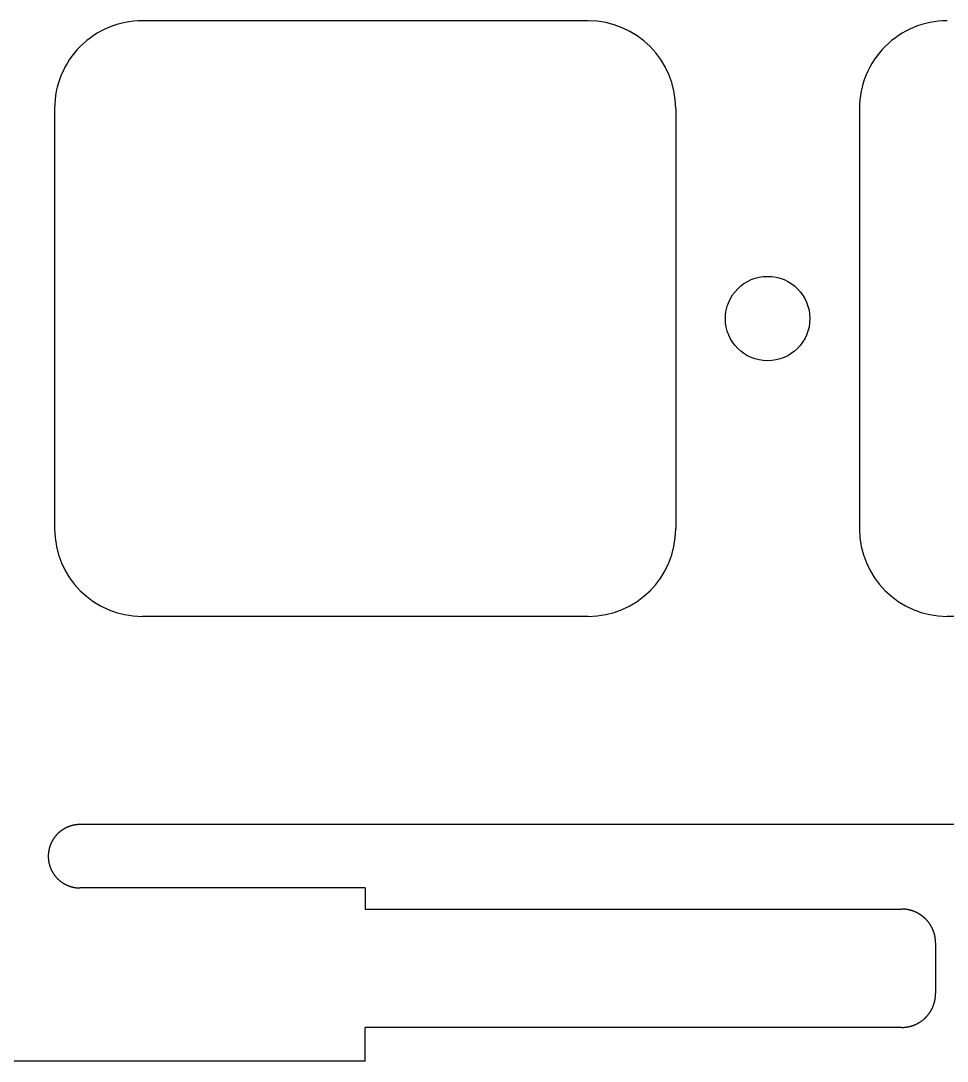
# Model space of a CAD drawing. Header units: millimetres. Extents: x -11 to 340, y -118 to 18.
# Drawn here: x 301.41 to 323.34, y -117.6 to -92.96 of the extents above; entities that cross this region are included whole.
import ezdxf

# ---------------------------------------------------------------- set-up
doc = ezdxf.new("R2010")
doc.units = ezdxf.units.MM
doc.header["$MEASUREMENT"] = 0
doc.layers.add('BLACK', color=7, linetype='CONTINUOUS')

msp = doc.modelspace()

# ---------------------------------------------------------------- linework, layer by layer
at = {"layer": 'BLACK', "linetype": 'Continuous'}
for p, q in [((304.287501, -92.962502), (304.287501, -92.9625)), ((314.8375, -92.9625), (304.287501, -92.9625)), ((302.212501, -95.0375), (302.212501, -104.9875)), ((316.912501, -95.0375), (316.912501, -104.9875)), ((321.262501, -95.0375), (321.262501, -104.9875)), ((314.837501, -107.0625), (304.2875, -107.0625)), ((314.837501, -107.062501), (314.837501, -107.0625)), ((333.887501, -107.0625), (323.3375, -107.0625)), ((302.469853, -112.07517), (302.462997, -112.078743)), ((302.476743, -112.07167), (302.469853, -112.07517)), ((302.483669, -112.068242), (302.476743, -112.07167)), ((302.490627, -112.064886), (302.483669, -112.068242)), ((302.497619, -112.061604), (302.490627, -112.064886)), ((302.504642, -112.058394), (302.497619, -112.061604)), ((302.511697, -112.055258), (302.504642, -112.058394)), ((302.518783, -112.052196), (302.511697, -112.055258)), ((302.525898, -112.049208), (302.518783, -112.052196)), ((302.533043, -112.046294), (302.525898, -112.049208)), ((302.540217, -112.043455), (302.533043, -112.046294)), ((302.547419, -112.040691), (302.540217, -112.043455)), ((302.554648, -112.038002), (302.547419, -112.040691)), ((302.561904, -112.035388), (302.554648, -112.038002)), ((302.569186, -112.032849), (302.561904, -112.035388)), ((302.576493, -112.030387), (302.569186, -112.032849)), ((302.583825, -112.028), (302.576493, -112.030387)), ((302.591181, -112.02569), (302.583825, -112.028)), ((302.598561, -112.023455), (302.591181, -112.02569)), ((302.605964, -112.021298), (302.598561, -112.023455)), ((302.613389, -112.019217), (302.605964, -112.021298)), ((302.620836, -112.017213), (302.613389, -112.019217)), ((302.628304, -112.015286), (302.620836, -112.017213)), ((302.635792, -112.013436), (302.628304, -112.015286)), ((302.643301, -112.011664), (302.635792, -112.013436)), ((302.650829, -112.009969), (302.643301, -112.011664)), ((302.658376, -112.008352), (302.650829, -112.009969)), ((302.665941, -112.006813), (302.658376, -112.008352)), ((302.673524, -112.005351), (302.665941, -112.006813)), ((302.681124, -112.003968), (302.673524, -112.005351)), ((302.688742, -112.002663), (302.681124, -112.003968)), ((302.696375, -112.001436), (302.688742, -112.002663)), ((302.704024, -112.000287), (302.696375, -112.001436)), ((302.711688, -111.999217), (302.704024, -112.000287)), ((302.719367, -111.998226), (302.711688, -111.999217)), ((302.727061, -111.997313), (302.719367, -111.998226)), ((302.734768, -111.996479), (302.727061, -111.997313)), ((302.742488, -111.995725), (302.734768, -111.996479)), ((302.750221, -111.995049), (302.742488, -111.995725)), ((302.757967, -111.994452), (302.750221, -111.995049)), ((302.765725, -111.993935), (302.757967, -111.994452)), ((302.773494, -111.993497), (302.765725, -111.993935)), ((302.781275, -111.993138), (302.773494, -111.993497)), ((302.789066, -111.992859), (302.781275, -111.993138)), ((302.796868, -111.99266), (302.789066, -111.992859)), ((302.804679, -111.99254), (302.796868, -111.99266)), ((302.8125, -111.9925), (302.804679, -111.99254)), ((326.76605, -111.9925), (302.8125, -111.9925)), ((302.191214, -112.322244), (302.189046, -112.32546)), ((302.193398, -112.31904), (302.191214, -112.322244)), ((302.195599, -112.315845), (302.193398, -112.31904)), ((302.197816, -112.312663), (302.195599, -112.315845)), ((302.20005, -112.309491), (302.197816, -112.312663)), ((302.202301, -112.306332), (302.20005, -112.309491)), ((302.204568, -112.303182), (302.202301, -112.306332)), ((302.206851, -112.300045), (302.204568, -112.303182)), ((302.209151, -112.296919), (302.206851, -112.300045)), ((302.211467, -112.293806), (302.209151, -112.296919)), ((302.2138, -112.290703), (302.211467, -112.293806)), ((302.216148, -112.287613), (302.2138, -112.290703)), ((302.218512, -112.284534), (302.216148, -112.287613)), ((302.220893, -112.281467), (302.218512, -112.284534)), ((302.223289, -112.278413), (302.220893, -112.281467)), ((302.225701, -112.275371), (302.223289, -112.278413)), ((302.22813, -112.27234), (302.225701, -112.275371)), ((302.230573, -112.269323), (302.22813, -112.27234)), ((302.233033, -112.266317), (302.230573, -112.269323)), ((302.235508, -112.263325), (302.233033, -112.266317)), ((302.237999, -112.260345), (302.235508, -112.263325)), ((302.240504, -112.257378), (302.237999, -112.260345)), ((302.243026, -112.254423), (302.240504, -112.257378)), ((302.245562, -112.251482), (302.243026, -112.254423)), ((302.248114, -112.248553), (302.245562, -112.251482)), ((302.250681, -112.245638), (302.248114, -112.248553)), ((302.253263, -112.242735), (302.250681, -112.245638)), ((302.25586, -112.239846), (302.253263, -112.242735)), ((302.258472, -112.23697), (302.25586, -112.239846)), ((302.261099, -112.234108), (302.258472, -112.23697)), ((302.263741, -112.231259), (302.261099, -112.234108)), ((302.266397, -112.228424), (302.263741, -112.231259)), ((302.269068, -112.225603), (302.266397, -112.228424)), ((302.271753, -112.222795), (302.269068, -112.225603)), ((302.274452, -112.220001), (302.271753, -112.222795)), ((302.277167, -112.217221), (302.274452, -112.220001)), ((302.279895, -112.214455), (302.277167, -112.217221)), ((302.282637, -112.211703), (302.279895, -112.214455)), ((302.288165, -112.206242), (302.282637, -112.211703)), ((302.293748, -112.200838), (302.288165, -112.206242)), ((302.299386, -112.195493), (302.293748, -112.200838)), ((302.305078, -112.190206), (302.299386, -112.195493)), ((302.310825, -112.184978), (302.305078, -112.190206)), ((302.316624, -112.17981), (302.310825, -112.184978)), ((302.322476, -112.174702), (302.316624, -112.17981)), ((302.328379, -112.169656), (302.322476, -112.174702)), ((302.334333, -112.164671), (302.328379, -112.169656)), ((302.340337, -112.159749), (302.334333, -112.164671)), ((302.346391, -112.154889), (302.340337, -112.159749)), ((302.352494, -112.150093), (302.346391, -112.154889)), ((302.358645, -112.145361), (302.352494, -112.150093)), ((302.364843, -112.140693), (302.358645, -112.145361)), ((302.371088, -112.13609), (302.364843, -112.140693)), ((302.377378, -112.131553), (302.371088, -112.13609)), ((302.383714, -112.127081), (302.377378, -112.131553)), ((302.390094, -112.122676), (302.383714, -112.127081)), ((302.396518, -112.118338), (302.390094, -112.122676)), ((302.402984, -112.114068), (302.396518, -112.118338)), ((302.409493, -112.109866), (302.402984, -112.114068)), ((302.416044, -112.105732), (302.409493, -112.109866)), ((302.422635, -112.101666), (302.416044, -112.105732)), ((302.429266, -112.09767), (302.422635, -112.101666)), ((302.435937, -112.093744), (302.429266, -112.09767)), ((302.442646, -112.089887), (302.435937, -112.093744)), ((302.449392, -112.086102), (302.442646, -112.089887)), ((302.456176, -112.082386), (302.449392, -112.086102)), ((302.462997, -112.078743), (302.456176, -112.082386)), ((302.082772, -112.568566), (302.081889, -112.572327)), ((302.083674, -112.564812), (302.082772, -112.568566)), ((302.084596, -112.561061), (302.083674, -112.564812)), ((302.085536, -112.557317), (302.084596, -112.561061)), ((302.086496, -112.553576), (302.085536, -112.557317)), ((302.087476, -112.549843), (302.086496, -112.553576)), ((302.088475, -112.546112), (302.087476, -112.549843)), ((302.089492, -112.54239), (302.088475, -112.546112)), ((302.09053, -112.53867), (302.089492, -112.54239)), ((302.091586, -112.534958), (302.09053, -112.53867)), ((302.092662, -112.53125), (302.091586, -112.534958)), ((302.093757, -112.52755), (302.092662, -112.53125)), ((302.094871, -112.523853), (302.093757, -112.52755)), ((302.096004, -112.520165), (302.094871, -112.523853)), ((302.097157, -112.51648), (302.096004, -112.520165)), ((302.098328, -112.512803), (302.097157, -112.51648)), ((302.099519, -112.50913), (302.098328, -112.512803)), ((302.100728, -112.505466), (302.099519, -112.50913)), ((302.101957, -112.501805), (302.100728, -112.505466)), ((302.103204, -112.498154), (302.101957, -112.501805)), ((302.104471, -112.494506), (302.103204, -112.498154)), ((302.105756, -112.490867), (302.104471, -112.494506)), ((302.107061, -112.487233), (302.105756, -112.490867)), ((302.108384, -112.483607), (302.107061, -112.487233)), ((302.109726, -112.479986), (302.108384, -112.483607)), ((302.111087, -112.476374), (302.109726, -112.479986)), ((302.112467, -112.472766), (302.111087, -112.476374)), ((302.113865, -112.469168), (302.112467, -112.472766)), ((302.115282, -112.465575), (302.113865, -112.469168)), ((302.116718, -112.461991), (302.115282, -112.465575)), ((302.118173, -112.458412), (302.116718, -112.461991)), ((302.119646, -112.454842), (302.118173, -112.458412)), ((302.121138, -112.451278), (302.119646, -112.454842)), ((302.122648, -112.447724), (302.121138, -112.451278)), ((302.124177, -112.444175), (302.122648, -112.447724)), ((302.125724, -112.440635), (302.124177, -112.444175)), ((302.127291, -112.437102), (302.125724, -112.440635)), ((302.128875, -112.433578), (302.127291, -112.437102)), ((302.130478, -112.43006), (302.128875, -112.433578)), ((302.132098, -112.426552), (302.130478, -112.43006)), ((302.133738, -112.423051), (302.132098, -112.426552)), ((302.135395, -112.419559), (302.133738, -112.423051)), ((302.137072, -112.416074), (302.135395, -112.419559)), ((302.138765, -112.412599), (302.137072, -112.416074)), ((302.140478, -112.409131), (302.138765, -112.412599)), ((302.142208, -112.405673), (302.140478, -112.409131)), ((302.143957, -112.402222), (302.142208, -112.405673)), ((302.145723, -112.398781), (302.143957, -112.402222)), ((302.147507, -112.395348), (302.145723, -112.398781)), ((302.149309, -112.391925), (302.147507, -112.395348)), ((302.15113, -112.388509), (302.149309, -112.391925)), ((302.152967, -112.385104), (302.15113, -112.388509)), ((302.154824, -112.381707), (302.152967, -112.385104)), ((302.156697, -112.378321), (302.154824, -112.381707)), ((302.158589, -112.374942), (302.156697, -112.378321)), ((302.160497, -112.371574), (302.158589, -112.374942)), ((302.162424, -112.368215), (302.160497, -112.371574)), ((302.164368, -112.364866), (302.162424, -112.368215)), ((302.16633, -112.361526), (302.164368, -112.364866)), ((302.168308, -112.358197), (302.16633, -112.361526)), ((302.170305, -112.354877), (302.168308, -112.358197)), ((302.172318, -112.351567), (302.170305, -112.354877)), ((302.17435, -112.348267), (302.172318, -112.351567)), ((302.176398, -112.344978), (302.17435, -112.348267)), ((302.178463, -112.341698), (302.176398, -112.344978)), ((302.180546, -112.33843), (302.178463, -112.341698)), ((302.182646, -112.335171), (302.180546, -112.33843)), ((302.184762, -112.331924), (302.182646, -112.335171)), ((302.186896, -112.328686), (302.184762, -112.331924)), ((302.189046, -112.32546), (302.186896, -112.328686)), ((302.062515, -112.737786), (302.0625, -112.741703)), ((302.0625, -112.741703), (302.0625, -112.7425)), ((302.0625, -112.7425), (302.06254, -112.750321)), ((302.062549, -112.733874), (302.062515, -112.737786)), ((302.06254, -112.750321), (302.06266, -112.758132)), ((302.062603, -112.729961), (302.062549, -112.733874)), ((302.062677, -112.726054), (302.062603, -112.729961)), ((302.06266, -112.758132), (302.062859, -112.765934)), ((302.062771, -112.722146), (302.062677, -112.726054)), ((302.062885, -112.718243), (302.062771, -112.722146)), ((302.062859, -112.765934), (302.063138, -112.773725)), ((302.063019, -112.714341), (302.062885, -112.718243)), ((302.063173, -112.710444), (302.063019, -112.714341)), ((302.063138, -112.773725), (302.063497, -112.781506)), ((302.063347, -112.706547), (302.063173, -112.710444)), ((302.06354, -112.702655), (302.063347, -112.706547)), ((302.063497, -112.781506), (302.063935, -112.789275)), ((302.063754, -112.698763), (302.06354, -112.702655)), ((302.063988, -112.694877), (302.063754, -112.698763)), ((302.063935, -112.789275), (302.064452, -112.797033)), ((302.064241, -112.690991), (302.063988, -112.694877)), ((302.064514, -112.687111), (302.064241, -112.690991)), ((302.064452, -112.797033), (302.065049, -112.804779)), ((302.064808, -112.683231), (302.064514, -112.687111)), ((302.065121, -112.679356), (302.064808, -112.683231)), ((302.065049, -112.804779), (302.065725, -112.812512)), ((302.065453, -112.675483), (302.065121, -112.679356)), ((302.065806, -112.671615), (302.065453, -112.675483)), ((302.065725, -112.812512), (302.066479, -112.820232)), ((302.066179, -112.667747), (302.065806, -112.671615)), ((302.066571, -112.663886), (302.066179, -112.667747)), ((302.066983, -112.660025), (302.066571, -112.663886)), ((302.067415, -112.656171), (302.066983, -112.660025)), ((302.067866, -112.652317), (302.067415, -112.656171)), ((302.068338, -112.648469), (302.067866, -112.652317)), ((302.068829, -112.644622), (302.068338, -112.648469)), ((302.06934, -112.640782), (302.068829, -112.644622)), ((302.06987, -112.636943), (302.06934, -112.640782)), ((302.07042, -112.63311), (302.06987, -112.636943)), ((302.07099, -112.629278), (302.07042, -112.63311)), ((302.07158, -112.625453), (302.07099, -112.629278)), ((302.072189, -112.621629), (302.07158, -112.625453)), ((302.072818, -112.617812), (302.072189, -112.621629)), ((302.073466, -112.613996), (302.072818, -112.617812)), ((302.074134, -112.610187), (302.073466, -112.613996)), ((302.074822, -112.60638), (302.074134, -112.610187)), ((302.075529, -112.602579), (302.074822, -112.60638)), ((302.076256, -112.598781), (302.075529, -112.602579)), ((302.077002, -112.594989), (302.076256, -112.598781)), ((302.077768, -112.591199), (302.077002, -112.594989)), ((302.078553, -112.587416), (302.077768, -112.591199)), ((302.079358, -112.583636), (302.078553, -112.587416)), ((302.080182, -112.579862), (302.079358, -112.583636)), ((302.081026, -112.576091), (302.080182, -112.579862)), ((302.081889, -112.572327), (302.081026, -112.576091)), ((302.066479, -112.820232), (302.067313, -112.82794)), ((302.067313, -112.82794), (302.068226, -112.835633)), ((302.068226, -112.835633), (302.069217, -112.843312)), ((302.069217, -112.843312), (302.070287, -112.850976)), ((302.070287, -112.850976), (302.071436, -112.858625)), ((302.071436, -112.858625), (302.072663, -112.866259)), ((302.072663, -112.866259), (302.073968, -112.873876)), ((302.073968, -112.873876), (302.075351, -112.881476)), ((302.075351, -112.881476), (302.076813, -112.889059)), ((302.076813, -112.889059), (302.078352, -112.896624)), ((302.078352, -112.896624), (302.079969, -112.904171)), ((302.079969, -112.904171), (302.081664, -112.911699)), ((302.081664, -112.911699), (302.083436, -112.919208)), ((302.083436, -112.919208), (302.085286, -112.926696)), ((302.085286, -112.926696), (302.087213, -112.934164)), ((302.087213, -112.934164), (302.089217, -112.941611)), ((302.089217, -112.941611), (302.091298, -112.949036)), ((302.091298, -112.949036), (302.093455, -112.956439)), ((302.093455, -112.956439), (302.09569, -112.963819)), ((302.09569, -112.963819), (302.098, -112.971175)), ((302.098, -112.971175), (302.100387, -112.978507)), ((302.100387, -112.978507), (302.102849, -112.985815)), ((302.102849, -112.985815), (302.105388, -112.993097)), ((302.105388, -112.993097), (302.108001, -113.000352)), ((302.108001, -113.000352), (302.110691, -113.007582)), ((302.110691, -113.007582), (302.113455, -113.014783)), ((302.113455, -113.014783), (302.116294, -113.021957)), ((302.116294, -113.021957), (302.119208, -113.029102)), ((302.119208, -113.029102), (302.122196, -113.036218)), ((302.122196, -113.036218), (302.125258, -113.043303)), ((302.125258, -113.043303), (302.128394, -113.050358)), ((302.128394, -113.050358), (302.131604, -113.057382)), ((302.131604, -113.057382), (302.134886, -113.064373)), ((302.134886, -113.064373), (302.138242, -113.071332)), ((302.138242, -113.071332), (302.14167, -113.078257)), ((302.14167, -113.078257), (302.14517, -113.085148)), ((302.14517, -113.085148), (302.148743, -113.092004)), ((302.148743, -113.092004), (302.152386, -113.098824)), ((302.152386, -113.098824), (302.156101, -113.105608)), ((302.156101, -113.105608), (302.159887, -113.112355)), ((302.159887, -113.112355), (302.163744, -113.119064)), ((302.163744, -113.119064), (302.16767, -113.125734)), ((302.16767, -113.125734), (302.171666, -113.132365)), ((302.171666, -113.132365), (302.175731, -113.138956)), ((302.175731, -113.138956), (302.179866, -113.145507)), ((302.179866, -113.145507), (302.184068, -113.152016)), ((302.184068, -113.152016), (302.188338, -113.158483)), ((302.188338, -113.158483), (302.192676, -113.164906)), ((302.192676, -113.164906), (302.197081, -113.171286)), ((302.197081, -113.171286), (302.201552, -113.177622)), ((302.201552, -113.177622), (302.20609, -113.183913)), ((302.20609, -113.183913), (302.210693, -113.190157)), ((302.210693, -113.190157), (302.21536, -113.196355)), ((302.21536, -113.196355), (302.220093, -113.202506)), ((302.220093, -113.202506), (302.224889, -113.208609)), ((302.224889, -113.208609), (302.229749, -113.214663)), ((302.229749, -113.214663), (302.234671, -113.220667)), ((302.234671, -113.220667), (302.239656, -113.226621)), ((302.239656, -113.226621), (302.244702, -113.232525)), ((302.244702, -113.232525), (302.24981, -113.238376)), ((302.24981, -113.238376), (302.254978, -113.244175)), ((302.254978, -113.244175), (302.260205, -113.249922)), ((302.260205, -113.249922), (302.265492, -113.255614)), ((302.265492, -113.255614), (302.270838, -113.261252)), ((302.270838, -113.261252), (302.276242, -113.266835)), ((302.276242, -113.266835), (302.281703, -113.272363)), ((302.281703, -113.272363), (302.284455, -113.275105)), ((302.284455, -113.275105), (302.287221, -113.277834)), ((302.287221, -113.277834), (302.290001, -113.280548)), ((302.290001, -113.280548), (302.292795, -113.283247)), ((302.292795, -113.283247), (302.295602, -113.285933)), ((302.295602, -113.285933), (302.298424, -113.288603)), ((302.298424, -113.288603), (302.301259, -113.29126)), ((302.301259, -113.29126), (302.304108, -113.293901)), ((302.304108, -113.293901), (302.30697, -113.296528)), ((302.30697, -113.296528), (302.309846, -113.29914)), ((302.309846, -113.29914), (302.312735, -113.301737)), ((302.312735, -113.301737), (302.315637, -113.304319)), ((302.315637, -113.304319), (302.318553, -113.306886)), ((302.318553, -113.306886), (302.321481, -113.309438)), ((302.321481, -113.309438), (302.324423, -113.311974)), ((302.324423, -113.311974), (302.327377, -113.314496)), ((302.327377, -113.314496), (302.330344, -113.317002)), ((302.330344, -113.317002), (302.333325, -113.319492)), ((302.333325, -113.319492), (302.336317, -113.321967)), ((302.336317, -113.321967), (302.339323, -113.324427)), ((302.339323, -113.324427), (302.34234, -113.32687)), ((302.34234, -113.32687), (302.34537, -113.329299)), ((302.34537, -113.329299), (302.348412, -113.331711)), ((302.348412, -113.331711), (302.351467, -113.334107)), ((302.351467, -113.334107), (302.354533, -113.336488)), ((302.354533, -113.336488), (302.357612, -113.338852)), ((302.357612, -113.338852), (302.360702, -113.3412)), ((302.360702, -113.3412), (302.363805, -113.343533)), ((302.363805, -113.343533), (302.366919, -113.345849)), ((302.366919, -113.345849), (302.370045, -113.348149)), ((302.370045, -113.348149), (302.373182, -113.350432)), ((302.373182, -113.350432), (302.376331, -113.352699)), ((302.376331, -113.352699), (302.379491, -113.35495)), ((302.379491, -113.35495), (302.382663, -113.357184)), ((302.382663, -113.357184), (302.385845, -113.359401)), ((302.385845, -113.359401), (302.389039, -113.361602)), ((302.389039, -113.361602), (302.392244, -113.363786)), ((302.392244, -113.363786), (302.39546, -113.365954)), ((302.39546, -113.365954), (302.398686, -113.368104)), ((302.398686, -113.368104), (302.401923, -113.370238)), ((302.401923, -113.370238), (302.405171, -113.372354)), ((302.405171, -113.372354), (302.40843, -113.374454)), ((302.40843, -113.374454), (302.411698, -113.376537)), ((302.411698, -113.376537), (302.414978, -113.378602)), ((302.414978, -113.378602), (302.418267, -113.38065)), ((302.418267, -113.38065), (302.421567, -113.382682)), ((302.421567, -113.382682), (302.424876, -113.384695)), ((302.424876, -113.384695), (302.428197, -113.386692)), ((302.428197, -113.386692), (302.431526, -113.38867)), ((302.431526, -113.38867), (302.434866, -113.390632)), ((302.434866, -113.390632), (302.438214, -113.392576)), ((302.438214, -113.392576), (302.441574, -113.394503)), ((302.441574, -113.394503), (302.444942, -113.396412)), ((302.444942, -113.396412), (302.44832, -113.398303)), ((302.44832, -113.398303), (302.451707, -113.400176)), ((302.451707, -113.400176), (302.455104, -113.402033)), ((302.455104, -113.402033), (302.458509, -113.40387)), ((302.458509, -113.40387), (302.461924, -113.405691)), ((302.461924, -113.405691), (302.465347, -113.407493)), ((302.465347, -113.407493), (302.468781, -113.409277)), ((302.468781, -113.409277), (302.472222, -113.411043)), ((302.472222, -113.411043), (302.475673, -113.412792)), ((302.475673, -113.412792), (302.479131, -113.414522)), ((302.479131, -113.414522), (302.482599, -113.416235)), ((302.482599, -113.416235), (302.486074, -113.417928)), ((302.486074, -113.417928), (302.489559, -113.419605)), ((302.489559, -113.419605), (302.49305, -113.421262)), ((302.49305, -113.421262), (302.496552, -113.422902)), ((302.496552, -113.422902), (302.50006, -113.424522)), ((302.50006, -113.424522), (302.503578, -113.426125)), ((302.503578, -113.426125), (302.507101, -113.427709)), ((302.507101, -113.427709), (302.510635, -113.429275)), ((302.510635, -113.429275), (302.514174, -113.430823)), ((302.514174, -113.430823), (302.517723, -113.432352)), ((302.517723, -113.432352), (302.521278, -113.433862)), ((302.521278, -113.433862), (302.524842, -113.435354)), ((302.524842, -113.435354), (302.528412, -113.436827)), ((302.528412, -113.436827), (302.53199, -113.438282)), ((302.53199, -113.438282), (302.535574, -113.439718)), ((302.535574, -113.439718), (302.539168, -113.441135)), ((302.539168, -113.441135), (302.542766, -113.442533)), ((302.542766, -113.442533), (302.546373, -113.443913)), ((302.546373, -113.443913), (302.549985, -113.445274)), ((302.549985, -113.445274), (302.553606, -113.446616)), ((302.553606, -113.446616), (302.557232, -113.447939)), ((302.557232, -113.447939), (302.560867, -113.449244)), ((302.560867, -113.449244), (302.564506, -113.450529)), ((302.564506, -113.450529), (302.568153, -113.451796)), ((302.568153, -113.451796), (302.571805, -113.453043)), ((302.571805, -113.453043), (302.575465, -113.454272)), ((302.575465, -113.454272), (302.57913, -113.455481)), ((302.57913, -113.455481), (302.582803, -113.456672)), ((302.582803, -113.456672), (302.586479, -113.457843)), ((302.586479, -113.457843), (302.590164, -113.458996)), ((302.590164, -113.458996), (302.593853, -113.460129)), ((302.593853, -113.460129), (302.59755, -113.461243)), ((302.59755, -113.461243), (302.60125, -113.462338)), ((302.60125, -113.462338), (302.604958, -113.463414)), ((302.604958, -113.463414), (302.60867, -113.46447)), ((302.60867, -113.46447), (302.612389, -113.465508)), ((302.612389, -113.465508), (302.616112, -113.466525)), ((302.616112, -113.466525), (302.619842, -113.467524)), ((302.619842, -113.467524), (302.623576, -113.468504)), ((302.623576, -113.468504), (302.627317, -113.469464)), ((302.627317, -113.469464), (302.63106, -113.470404)), ((302.63106, -113.470404), (302.634812, -113.471326)), ((302.634812, -113.471326), (302.638566, -113.472228)), ((302.638566, -113.472228), (302.642327, -113.473111)), ((302.642327, -113.473111), (302.646091, -113.473974)), ((302.646091, -113.473974), (302.649862, -113.474818)), ((302.649862, -113.474818), (302.653635, -113.475642)), ((302.653635, -113.475642), (302.657416, -113.476447)), ((302.657416, -113.476447), (302.661199, -113.477232)), ((302.661199, -113.477232), (302.664988, -113.477998)), ((302.664988, -113.477998), (302.66878, -113.478744)), ((302.66878, -113.478744), (302.672579, -113.479471)), ((302.672579, -113.479471), (302.676379, -113.480178)), ((302.676379, -113.480178), (302.680187, -113.480866)), ((302.680187, -113.480866), (302.683996, -113.481534)), ((302.683996, -113.481534), (302.687811, -113.482182)), ((302.687811, -113.482182), (302.691629, -113.482811)), ((302.691629, -113.482811), (302.695452, -113.48342)), ((302.695452, -113.48342), (302.699278, -113.48401)), ((302.699278, -113.48401), (302.703109, -113.48458)), ((302.703109, -113.48458), (302.706942, -113.48513)), ((302.706942, -113.48513), (302.710782, -113.48566)), ((302.710782, -113.48566), (302.714622, -113.486171)), ((302.714622, -113.486171), (302.718469, -113.486662)), ((302.718469, -113.486662), (302.722317, -113.487134)), ((302.722317, -113.487134), (302.72617, -113.487585)), ((302.72617, -113.487585), (302.730025, -113.488017)), ((302.730025, -113.488017), (302.733886, -113.488429)), ((302.733886, -113.488429), (302.737747, -113.488821)), ((302.737747, -113.488821), (302.741614, -113.489194)), ((302.741614, -113.489194), (302.745482, -113.489547)), ((302.745482, -113.489547), (302.749356, -113.489879)), ((302.749356, -113.489879), (302.75323, -113.490192)), ((302.75323, -113.490192), (302.75711, -113.490486)), ((302.75711, -113.490486), (302.760991, -113.490759)), ((302.760991, -113.490759), (302.764877, -113.491012)), ((302.764877, -113.491012), (302.768763, -113.491246)), ((302.768763, -113.491246), (302.772654, -113.49146)), ((302.772654, -113.49146), (302.776546, -113.491653)), ((302.776546, -113.491653), (302.780444, -113.491827)), ((302.780444, -113.491827), (302.784341, -113.491981)), ((302.784341, -113.491981), (302.788243, -113.492115)), ((302.788243, -113.492115), (302.792146, -113.492229)), ((302.792146, -113.492229), (302.796054, -113.492323)), ((302.796054, -113.492323), (302.799961, -113.492397)), ((302.799961, -113.492397), (302.803874, -113.492451)), ((302.803874, -113.492451), (302.807786, -113.492485)), ((302.807786, -113.492485), (302.811704, -113.4925)), ((302.811704, -113.4925), (302.8125, -113.4925)), ((309.5625, -113.4925), (302.8125, -113.4925)), ((309.5625, -113.4925), (309.5625, -113.995029)), ((309.5625, -113.995029), (322.2625, -113.995029)), ((322.263227, -113.995029), (322.2625, -113.995029)), ((322.267273, -113.995043), (322.263227, -113.995029)), ((322.271314, -113.995077), (322.267273, -113.995043)), ((322.275355, -113.99513), (322.271314, -113.995077)), ((322.279391, -113.995204), (322.275355, -113.99513)), ((322.283427, -113.995297), (322.279391, -113.995204)), ((322.287458, -113.995411), (322.283427, -113.995297)), ((322.291489, -113.995544), (322.287458, -113.995411)), ((322.295515, -113.995698), (322.291489, -113.995544)), ((322.299541, -113.995871), (322.295515, -113.995698)), ((322.303561, -113.996065), (322.299541, -113.995871)), ((322.307582, -113.996278), (322.303561, -113.996065)), ((322.311596, -113.996511), (322.307582, -113.996278)), ((322.315611, -113.996764), (322.311596, -113.996511)), ((322.31962, -113.997037), (322.315611, -113.996764)), ((322.323628, -113.99733), (322.31962, -113.997037)), ((322.327631, -113.997642), (322.323628, -113.99733)), ((322.331634, -113.997975), (322.327631, -113.997642)), ((322.335631, -113.998327), (322.331634, -113.997975)), ((322.339627, -113.998699), (322.335631, -113.998327)), ((322.343617, -113.999091), (322.339627, -113.998699)), ((322.347606, -113.999503), (322.343617, -113.999091)), ((322.35159, -113.999934), (322.347606, -113.999503)), ((322.355573, -114.000385), (322.35159, -113.999934)), ((322.359549, -114.000856), (322.355573, -114.000385)), ((322.363525, -114.001347), (322.359549, -114.000856)), ((322.367495, -114.001857), (322.363525, -114.001347)), ((322.371463, -114.002387), (322.367495, -114.001857)), ((322.375425, -114.002937), (322.371463, -114.002387)), ((322.379386, -114.003507), (322.375425, -114.002937)), ((322.383341, -114.004096), (322.379386, -114.003507)), ((322.387294, -114.004705), (322.383341, -114.004096)), ((322.391241, -114.005333), (322.387294, -114.004705)), ((322.395186, -114.005982), (322.391241, -114.005333)), ((322.399124, -114.006649), (322.395186, -114.005982)), ((322.403061, -114.007337), (322.399124, -114.006649)), ((322.406992, -114.008044), (322.403061, -114.007337)), ((322.41092, -114.008771), (322.406992, -114.008044)), ((322.414842, -114.009516), (322.41092, -114.008771)), ((322.418761, -114.010282), (322.414842, -114.009516)), ((322.422674, -114.011067), (322.418761, -114.010282)), ((322.426585, -114.011872), (322.422674, -114.011067)), ((322.430489, -114.012696), (322.426585, -114.011872)), ((322.43439, -114.01354), (322.430489, -114.012696)), ((322.438284, -114.014403), (322.43439, -114.01354)), ((322.442176, -114.015286), (322.438284, -114.014403)), ((322.446061, -114.016188), (322.442176, -114.015286)), ((322.449943, -114.017109), (322.446061, -114.016188)), ((322.453817, -114.01805), (322.449943, -114.017109)), ((322.457689, -114.01901), (322.453817, -114.01805)), ((322.461554, -114.01999), (322.457689, -114.01901)), ((322.465415, -114.020989), (322.461554, -114.01999)), ((322.469269, -114.022007), (322.465415, -114.020989)), ((322.47312, -114.023044), (322.469269, -114.022007)), ((322.476963, -114.024101), (322.47312, -114.023044)), ((322.480803, -114.025177), (322.476963, -114.024101)), ((322.484635, -114.026272), (322.480803, -114.025177)), ((322.488464, -114.027387), (322.484635, -114.026272)), ((322.492285, -114.02852), (322.488464, -114.027387)), ((322.496102, -114.029673), (322.492285, -114.02852)), ((322.499911, -114.030845), (322.496102, -114.029673)), ((322.503717, -114.032036), (322.499911, -114.030845)), ((322.507514, -114.033246), (322.503717, -114.032036)), ((322.511307, -114.034476), (322.507514, -114.033246)), ((322.515092, -114.035724), (322.511307, -114.034476)), ((322.518873, -114.036991), (322.515092, -114.035724)), ((322.522645, -114.038277), (322.518873, -114.036991)), ((322.526413, -114.039583), (322.522645, -114.038277)), ((322.530172, -114.040907), (322.526413, -114.039583)), ((322.533927, -114.04225), (322.530172, -114.040907)), ((322.537674, -114.043612), (322.533927, -114.04225)), ((322.541415, -114.044993), (322.537674, -114.043612)), ((322.545148, -114.046393), (322.541415, -114.044993)), ((322.548876, -114.047811), (322.545148, -114.046393)), ((322.552595, -114.049248), (322.548876, -114.047811)), ((322.556309, -114.050705), (322.552595, -114.049248)), ((322.560013, -114.052179), (322.556309, -114.050705)), ((322.563713, -114.053673), (322.560013, -114.052179)), ((322.567403, -114.055185), (322.563713, -114.053673)), ((322.571088, -114.056716), (322.567403, -114.055185)), ((322.574764, -114.058265), (322.571088, -114.056716)), ((322.578433, -114.059833), (322.574764, -114.058265)), ((322.582094, -114.061419), (322.578433, -114.059833)), ((322.585748, -114.063024), (322.582094, -114.061419)), ((322.589393, -114.064647), (322.585748, -114.063024)), ((322.593032, -114.066289), (322.589393, -114.064647)), ((322.596661, -114.067949), (322.593032, -114.066289)), ((322.600284, -114.069627), (322.596661, -114.067949)), ((322.603897, -114.071324), (322.600284, -114.069627)), ((322.607503, -114.073039), (322.603897, -114.071324)), ((322.6111, -114.074772), (322.607503, -114.073039)), ((322.61469, -114.076524), (322.6111, -114.074772)), ((322.618269, -114.078293), (322.61469, -114.076524)), ((322.621842, -114.080081), (322.618269, -114.078293)), ((322.625405, -114.081886), (322.621842, -114.080081)), ((322.62896, -114.08371), (322.625405, -114.081886)), ((322.632505, -114.085551), (322.62896, -114.08371)), ((322.636042, -114.087411), (322.632505, -114.085551)), ((322.63957, -114.089288), (322.636042, -114.087411)), ((322.643089, -114.091184), (322.63957, -114.089288)), ((322.646598, -114.093097), (322.643089, -114.091184)), ((322.650099, -114.095028), (322.646598, -114.093097)), ((322.65359, -114.096977), (322.650099, -114.095028)), ((322.657072, -114.098943), (322.65359, -114.096977)), ((322.660543, -114.100927), (322.657072, -114.098943)), ((322.664007, -114.102929), (322.660543, -114.100927)), ((322.667459, -114.104947), (322.664007, -114.102929)), ((322.670902, -114.106984), (322.667459, -114.104947)), ((322.674335, -114.109037), (322.670902, -114.106984)), ((322.677759, -114.111109), (322.674335, -114.109037)), ((322.681171, -114.113197), (322.677759, -114.111109)), ((322.684575, -114.115303), (322.681171, -114.113197)), ((322.687967, -114.117426), (322.684575, -114.115303)), ((322.69135, -114.119567), (322.687967, -114.117426)), ((322.694722, -114.121724), (322.69135, -114.119567)), ((322.698084, -114.123898), (322.694722, -114.121724)), ((322.701435, -114.126089), (322.698084, -114.123898)), ((322.704776, -114.128298), (322.701435, -114.126089)), ((322.708105, -114.130523), (322.704776, -114.128298)), ((322.711424, -114.132765), (322.708105, -114.130523)), ((322.714731, -114.135023), (322.711424, -114.132765)), ((322.718029, -114.137299), (322.714731, -114.135023)), ((322.721314, -114.139591), (322.718029, -114.137299)), ((322.724589, -114.1419), (322.721314, -114.139591)), ((322.727852, -114.144225), (322.724589, -114.1419)), ((322.731104, -114.146567), (322.727852, -114.144225)), ((322.734344, -114.148925), (322.731104, -114.146567)), ((322.737573, -114.151299), (322.734344, -114.148925)), ((322.74079, -114.15369), (322.737573, -114.151299)), ((322.743996, -114.156097), (322.74079, -114.15369)), ((322.747189, -114.15852), (322.743996, -114.156097)), ((322.750371, -114.160959), (322.747189, -114.15852)), ((322.75354, -114.163414), (322.750371, -114.160959)), ((322.756698, -114.165885), (322.75354, -114.163414)), ((322.759844, -114.168372), (322.756698, -114.165885)), ((322.762977, -114.170875), (322.759844, -114.168372)), ((322.766098, -114.173393), (322.762977, -114.170875)), ((322.769206, -114.175928), (322.766098, -114.173393)), ((322.772302, -114.178477), (322.769206, -114.175928)), ((322.775386, -114.181043), (322.772302, -114.178477)), ((322.778456, -114.183623), (322.775386, -114.181043)), ((322.781514, -114.18622), (322.778456, -114.183623)), ((322.784559, -114.188831), (322.781514, -114.18622)), ((322.787591, -114.191458), (322.784559, -114.188831)), ((322.79061, -114.1941), (322.787591, -114.191458)), ((322.793616, -114.196757), (322.79061, -114.1941)), ((322.796609, -114.199429), (322.793616, -114.196757)), ((322.799588, -114.202116), (322.796609, -114.199429)), ((322.802554, -114.204818), (322.799588, -114.202116)), ((322.805507, -114.207535), (322.802554, -114.204818)), ((322.808446, -114.210266), (322.805507, -114.207535)), ((322.811372, -114.213013), (322.808446, -114.210266)), ((322.814283, -114.215773), (322.811372, -114.213013)), ((322.817181, -114.218549), (322.814283, -114.215773)), ((322.820066, -114.221338), (322.817181, -114.218549)), ((322.822936, -114.224142), (322.820066, -114.221338)), ((322.825792, -114.22696), (322.822936, -114.224142)), ((322.831462, -114.232639), (322.825792, -114.22696)), ((322.837075, -114.238375), (322.831462, -114.232639)), ((322.842631, -114.244165), (322.837075, -114.238375)), ((322.848128, -114.250011), (322.842631, -114.244165)), ((322.853566, -114.25591), (322.848128, -114.250011)), ((322.858945, -114.261863), (322.853566, -114.25591)), ((322.864263, -114.267869), (322.858945, -114.261863)), ((322.869522, -114.273927), (322.864263, -114.267869)), ((322.874718, -114.280036), (322.869522, -114.273927)), ((322.879853, -114.286197), (322.874718, -114.280036)), ((322.884926, -114.292407), (322.879853, -114.286197)), ((322.889936, -114.298667), (322.884926, -114.292407)), ((322.894882, -114.304975), (322.889936, -114.298667)), ((322.899764, -114.311331), (322.894882, -114.304975)), ((322.904582, -114.317735), (322.899764, -114.311331)), ((322.909335, -114.324185), (322.904582, -114.317735)), ((322.914022, -114.330682), (322.909335, -114.324185)), ((322.918644, -114.337223), (322.914022, -114.330682)), ((322.923198, -114.343809), (322.918644, -114.337223)), ((322.927686, -114.350438), (322.923198, -114.343809)), ((322.932107, -114.357111), (322.927686, -114.350438)), ((322.93646, -114.363826), (322.932107, -114.357111)), ((322.940744, -114.370582), (322.93646, -114.363826)), ((322.94496, -114.37738), (322.940744, -114.370582)), ((322.949106, -114.384217), (322.94496, -114.37738)), ((322.953183, -114.391094), (322.949106, -114.384217)), ((322.95719, -114.39801), (322.953183, -114.391094)), ((322.961127, -114.404964), (322.95719, -114.39801)), ((322.964993, -114.411956), (322.961127, -114.404964)), ((322.968788, -114.418984), (322.964993, -114.411956)), ((322.972512, -114.426048), (322.968788, -114.418984)), ((322.976163, -114.433147), (322.972512, -114.426048)), ((322.979743, -114.440281), (322.976163, -114.433147)), ((322.983251, -114.447449), (322.979743, -114.440281)), ((322.986685, -114.45465), (322.983251, -114.447449)), ((322.990047, -114.461883), (322.986685, -114.45465)), ((322.993335, -114.469148), (322.990047, -114.461883)), ((322.99655, -114.476445), (322.993335, -114.469148)), ((322.999691, -114.483772), (322.99655, -114.476445)), ((323.002757, -114.491129), (322.999691, -114.483772)), ((323.00575, -114.498515), (323.002757, -114.491129)), ((323.008667, -114.50593), (323.00575, -114.498515)), ((323.01151, -114.513372), (323.008667, -114.50593)), ((323.014278, -114.520842), (323.01151, -114.513372)), ((323.01697, -114.528339), (323.014278, -114.520842)), ((323.019587, -114.535861), (323.01697, -114.528339)), ((323.022128, -114.543409), (323.019587, -114.535861)), ((323.024593, -114.550982), (323.022128, -114.543409)), ((323.026982, -114.558579), (323.024593, -114.550982)), ((323.029294, -114.566199), (323.026982, -114.558579)), ((323.03153, -114.573843), (323.029294, -114.566199)), ((323.033689, -114.581509), (323.03153, -114.573843)), ((323.035772, -114.589196), (323.033689, -114.581509)), ((323.037777, -114.596905), (323.035772, -114.589196)), ((323.039705, -114.604635), (323.037777, -114.596905)), ((323.041556, -114.612385), (323.039705, -114.604635)), ((323.043329, -114.620154), (323.041556, -114.612385)), ((323.045025, -114.627942), (323.043329, -114.620154)), ((323.046643, -114.635749), (323.045025, -114.627942)), ((323.048183, -114.643574), (323.046643, -114.635749)), ((323.049645, -114.651417), (323.048183, -114.643574)), ((323.051029, -114.659276), (323.049645, -114.651417)), ((323.052335, -114.667152), (323.051029, -114.659276)), ((323.053562, -114.675044), (323.052335, -114.667152)), ((323.054711, -114.682951), (323.053562, -114.675044)), ((323.055781, -114.690874), (323.054711, -114.682951)), ((323.056773, -114.698811), (323.055781, -114.690874)), ((323.057686, -114.706762), (323.056773, -114.698811)), ((323.05852, -114.714726), (323.057686, -114.706762)), ((323.059275, -114.722704), (323.05852, -114.714726)), ((323.059951, -114.730695), (323.059275, -114.722704)), ((323.060547, -114.738698), (323.059951, -114.730695)), ((323.061065, -114.746713), (323.060547, -114.738698)), ((323.061503, -114.754739), (323.061065, -114.746713)), ((323.061862, -114.762776), (323.061503, -114.754739)), ((323.062141, -114.770825), (323.061862, -114.762776)), ((323.06234, -114.778883), (323.062141, -114.770825)), ((323.06246, -114.786951), (323.06234, -114.778883)), ((323.0625, -114.795029), (323.06246, -114.786951)), ((323.0625, -114.795029), (323.0625, -115.995029)), ((323.062118, -116.019988), (323.062232, -116.015956)), ((323.062232, -116.015956), (323.062325, -116.01192)), ((323.062325, -116.01192), (323.062399, -116.007884)), ((323.062399, -116.007884), (323.062452, -116.003843)), ((323.062452, -116.003843), (323.062486, -115.999802)), ((323.062486, -115.999802), (323.0625, -115.995757)), ((323.0625, -115.995757), (323.0625, -115.995029)), ((323.015279, -116.266457), (323.016622, -116.262702)), ((323.016622, -116.262702), (323.017946, -116.258942)), ((323.017946, -116.258942), (323.019252, -116.255174)), ((323.019252, -116.255174), (323.020538, -116.251402)), ((323.020538, -116.251402), (323.021805, -116.247621)), ((323.021805, -116.247621), (323.023053, -116.243836)), ((323.023053, -116.243836), (323.024283, -116.240043)), ((323.024283, -116.240043), (323.025493, -116.236246)), ((323.025493, -116.236246), (323.026684, -116.232441)), ((323.026684, -116.232441), (323.027856, -116.228631)), ((323.027856, -116.228631), (323.029009, -116.224814)), ((323.029009, -116.224814), (323.030142, -116.220994)), ((323.030142, -116.220994), (323.031257, -116.217165)), ((323.031257, -116.217165), (323.032352, -116.213333)), ((323.032352, -116.213333), (323.033428, -116.209493)), ((323.033428, -116.209493), (323.034485, -116.20565)), ((323.034485, -116.20565), (323.035522, -116.201799)), ((323.035522, -116.201799), (323.03654, -116.197945)), ((323.03654, -116.197945), (323.037539, -116.194083)), ((323.037539, -116.194083), (323.038519, -116.190219)), ((323.038519, -116.190219), (323.039479, -116.186347)), ((323.039479, -116.186347), (323.04042, -116.182472)), ((323.04042, -116.182472), (323.041341, -116.17859)), ((323.041341, -116.17859), (323.042243, -116.174705)), ((323.042243, -116.174705), (323.043126, -116.170813)), ((323.043126, -116.170813), (323.043989, -116.166919)), ((323.043989, -116.166919), (323.044833, -116.163018)), ((323.044833, -116.163018), (323.045657, -116.159114)), ((323.045657, -116.159114), (323.046462, -116.155203)), ((323.046462, -116.155203), (323.047247, -116.151291)), ((323.047247, -116.151291), (323.048013, -116.147371)), ((323.048013, -116.147371), (323.048758, -116.143449)), ((323.048758, -116.143449), (323.049485, -116.139521)), ((323.049485, -116.139521), (323.050192, -116.135591)), ((323.050192, -116.135591), (323.05088, -116.131654)), ((323.05088, -116.131654), (323.051547, -116.127715)), ((323.051547, -116.127715), (323.052196, -116.12377)), ((323.052196, -116.12377), (323.052824, -116.119823)), ((323.052824, -116.119823), (323.053433, -116.11587)), ((323.053433, -116.11587), (323.054022, -116.111915)), ((323.054022, -116.111915), (323.054592, -116.107955)), ((323.054592, -116.107955), (323.055141, -116.103992)), ((323.055141, -116.103992), (323.055672, -116.100024)), ((323.055672, -116.100024), (323.056182, -116.096054)), ((323.056182, -116.096054), (323.056673, -116.092079)), ((323.056673, -116.092079), (323.057144, -116.088102)), ((323.057144, -116.088102), (323.057595, -116.084119)), ((323.057595, -116.084119), (323.058026, -116.080136)), ((323.058026, -116.080136), (323.058438, -116.076146)), ((323.058438, -116.076146), (323.05883, -116.072156)), ((323.05883, -116.072156), (323.059202, -116.06816)), ((323.059202, -116.06816), (323.059554, -116.064163)), ((323.059554, -116.064163), (323.059887, -116.060161)), ((323.059887, -116.060161), (323.060199, -116.056158)), ((323.060199, -116.056158), (323.060492, -116.052149)), ((323.060492, -116.052149), (323.060765, -116.04814)), ((323.060765, -116.04814), (323.061018, -116.044126)), ((323.061018, -116.044126), (323.061251, -116.040111)), ((323.061251, -116.040111), (323.061464, -116.036091)), ((323.061464, -116.036091), (323.061658, -116.03207)), ((323.061658, -116.03207), (323.061831, -116.028044)), ((323.061831, -116.028044), (323.061985, -116.024019)), ((323.061985, -116.024019), (323.062118, -116.019988)), ((322.871309, -116.514043), (322.873906, -116.510985)), ((322.873906, -116.510985), (322.876486, -116.507915)), ((322.876486, -116.507915), (322.879052, -116.504831)), ((322.879052, -116.504831), (322.881602, -116.501736)), ((322.881602, -116.501736), (322.884136, -116.498627)), ((322.884136, -116.498627), (322.886654, -116.495506)), ((322.886654, -116.495506), (322.889157, -116.492373)), ((322.889157, -116.492373), (322.891644, -116.489228)), ((322.891644, -116.489228), (322.894115, -116.48607)), ((322.894115, -116.48607), (322.89657, -116.4829)), ((322.89657, -116.4829), (322.89901, -116.479718)), ((322.89901, -116.479718), (322.901432, -116.476525)), ((322.901432, -116.476525), (322.903839, -116.473319)), ((322.903839, -116.473319), (322.90623, -116.470102)), ((322.90623, -116.470102), (322.908604, -116.466873)), ((322.908604, -116.466873), (322.910962, -116.463633)), ((322.910962, -116.463633), (322.913304, -116.460381)), ((322.913304, -116.460381), (322.915629, -116.457118)), ((322.915629, -116.457118), (322.917938, -116.453843)), ((322.917938, -116.453843), (322.92023, -116.450558)), ((322.92023, -116.450558), (322.922506, -116.447261)), ((322.922506, -116.447261), (322.924764, -116.443953)), ((322.924764, -116.443953), (322.927006, -116.440634)), ((322.927006, -116.440634), (322.929231, -116.437305)), ((322.929231, -116.437305), (322.93144, -116.433964)), ((322.93144, -116.433964), (322.933631, -116.430613)), ((322.933631, -116.430613), (322.935805, -116.427251)), ((322.935805, -116.427251), (322.937962, -116.42388)), ((322.937962, -116.42388), (322.940103, -116.420497)), ((322.940103, -116.420497), (322.942226, -116.417104)), ((322.942226, -116.417104), (322.944332, -116.413701)), ((322.944332, -116.413701), (322.94642, -116.410288)), ((322.94642, -116.410288), (322.948492, -116.406864)), ((322.948492, -116.406864), (322.950545, -116.403432)), ((322.950545, -116.403432), (322.952582, -116.399988)), ((322.952582, -116.399988), (322.9546, -116.396536)), ((322.9546, -116.396536), (322.956602, -116.393073)), ((322.956602, -116.393073), (322.958586, -116.389601)), ((322.958586, -116.389601), (322.960552, -116.386119)), ((322.960552, -116.386119), (322.962501, -116.382629)), ((322.962501, -116.382629), (322.964432, -116.379127)), ((322.964432, -116.379127), (322.966345, -116.375619)), ((322.966345, -116.375619), (322.968241, -116.372099)), ((322.968241, -116.372099), (322.970118, -116.368572)), ((322.970118, -116.368572), (322.971978, -116.365034)), ((322.971978, -116.365034), (322.973819, -116.361489)), ((322.973819, -116.361489), (322.975643, -116.357934)), ((322.975643, -116.357934), (322.977448, -116.354371)), ((322.977448, -116.354371), (322.979236, -116.350799)), ((322.979236, -116.350799), (322.981005, -116.347219)), ((322.981005, -116.347219), (322.982757, -116.343629)), ((322.982757, -116.343629), (322.98449, -116.340033)), ((322.98449, -116.340033), (322.986205, -116.336426)), ((322.986205, -116.336426), (322.987902, -116.332813)), ((322.987902, -116.332813), (322.98958, -116.32919)), ((322.98958, -116.32919), (322.99124, -116.325561)), ((322.99124, -116.325561), (322.992882, -116.321923)), ((322.992882, -116.321923), (322.994505, -116.318278)), ((322.994505, -116.318278), (322.99611, -116.314623)), ((322.99611, -116.314623), (322.997696, -116.310963)), ((322.997696, -116.310963), (322.999264, -116.307293)), ((322.999264, -116.307293), (323.000813, -116.303617)), ((323.000813, -116.303617), (323.002344, -116.299933)), ((323.002344, -116.299933), (323.003856, -116.296242)), ((323.003856, -116.296242), (323.00535, -116.292543)), ((323.00535, -116.292543), (323.006824, -116.288838)), ((323.006824, -116.288838), (323.008281, -116.285124)), ((323.008281, -116.285124), (323.009718, -116.281405)), ((323.009718, -116.281405), (323.011136, -116.277677)), ((323.011136, -116.277677), (323.012536, -116.273945)), ((323.012536, -116.273945), (323.013917, -116.270203)), ((323.013917, -116.270203), (323.015279, -116.266457)), ((322.498951, -116.759511), (322.506547, -116.757122)), ((322.506547, -116.757122), (322.51412, -116.754657)), ((322.51412, -116.754657), (322.521668, -116.752116)), ((322.521668, -116.752116), (322.529191, -116.749499)), ((322.529191, -116.749499), (322.536687, -116.746807)), ((322.536687, -116.746807), (322.544157, -116.744039)), ((322.544157, -116.744039), (322.5516, -116.741196)), ((322.5516, -116.741196), (322.559014, -116.738279)), ((322.559014, -116.738279), (322.5664, -116.735286)), ((322.5664, -116.735286), (322.573757, -116.73222)), ((322.573757, -116.73222), (322.581084, -116.729079)), ((322.581084, -116.729079), (322.588381, -116.725864)), ((322.588381, -116.725864), (322.595646, -116.722576)), ((322.595646, -116.722576), (322.60288, -116.719214)), ((322.60288, -116.719214), (322.610081, -116.71578)), ((322.610081, -116.71578), (322.617248, -116.712272)), ((322.617248, -116.712272), (322.624382, -116.708693)), ((322.624382, -116.708693), (322.631482, -116.705041)), ((322.631482, -116.705041), (322.638546, -116.701317)), ((322.638546, -116.701317), (322.645574, -116.697522)), ((322.645574, -116.697522), (322.652565, -116.693656)), ((322.652565, -116.693656), (322.659519, -116.689719)), ((322.659519, -116.689719), (322.666435, -116.685712)), ((322.666435, -116.685712), (322.673312, -116.681635)), ((322.673312, -116.681635), (322.68015, -116.677489)), ((322.68015, -116.677489), (322.686947, -116.673273)), ((322.686947, -116.673273), (322.693704, -116.668989)), ((322.693704, -116.668989), (322.700418, -116.664636)), ((322.700418, -116.664636), (322.707091, -116.660216)), ((322.707091, -116.660216), (322.713721, -116.655728)), ((322.713721, -116.655728), (322.720306, -116.651173)), ((322.720306, -116.651173), (322.726848, -116.646551)), ((322.726848, -116.646551), (322.733344, -116.641864)), ((322.733344, -116.641864), (322.739794, -116.637111)), ((322.739794, -116.637111), (322.746198, -116.632294)), ((322.746198, -116.632294), (322.752554, -116.627411)), ((322.752554, -116.627411), (322.758862, -116.622465)), ((322.758862, -116.622465), (322.765122, -116.617455)), ((322.765122, -116.617455), (322.771332, -116.612383)), ((322.771332, -116.612383), (322.777493, -116.607248)), ((322.777493, -116.607248), (322.783602, -116.602051)), ((322.783602, -116.602051), (322.78966, -116.596793)), ((322.78966, -116.596793), (322.795666, -116.591474)), ((322.795666, -116.591474), (322.801619, -116.586095)), ((322.801619, -116.586095), (322.807519, -116.580657)), ((322.807519, -116.580657), (322.813364, -116.57516)), ((322.813364, -116.57516), (322.819155, -116.569604)), ((322.819155, -116.569604), (322.82489, -116.563991)), ((322.82489, -116.563991), (322.830569, -116.558321)), ((322.830569, -116.558321), (322.833387, -116.555465)), ((322.833387, -116.555465), (322.836191, -116.552595)), ((322.836191, -116.552595), (322.838981, -116.549711)), ((322.838981, -116.549711), (322.841756, -116.546813)), ((322.841756, -116.546813), (322.844517, -116.543901)), ((322.844517, -116.543901), (322.847263, -116.540975)), ((322.847263, -116.540975), (322.849994, -116.538036)), ((322.849994, -116.538036), (322.852711, -116.535084)), ((322.852711, -116.535084), (322.855413, -116.532118)), ((322.855413, -116.532118), (322.8581, -116.529138)), ((322.8581, -116.529138), (322.860772, -116.526145)), ((322.860772, -116.526145), (322.863429, -116.523139)), ((322.863429, -116.523139), (322.866071, -116.520121)), ((322.866071, -116.520121), (322.868698, -116.517088)), ((322.868698, -116.517088), (322.871309, -116.514043)), ((322.2625, -116.795029), (309.5625, -116.795029)), ((309.5625, -117.595029), (309.5625, -116.795029)), ((322.2625, -116.795029), (322.270578, -116.794989)), ((322.270578, -116.794989), (322.278646, -116.794869)), ((322.278646, -116.794869), (322.286704, -116.79467)), ((322.286704, -116.79467), (322.294753, -116.794391)), ((322.294753, -116.794391), (322.30279, -116.794032)), ((322.30279, -116.794032), (322.310816, -116.793594)), ((322.310816, -116.793594), (322.318831, -116.793076)), ((322.318831, -116.793076), (322.326834, -116.79248)), ((322.326834, -116.79248), (322.334825, -116.791804)), ((322.334825, -116.791804), (322.342803, -116.791049)), ((322.342803, -116.791049), (322.350767, -116.790215)), ((322.350767, -116.790215), (322.358719, -116.789302)), ((322.358719, -116.789302), (322.366656, -116.78831)), ((322.366656, -116.78831), (322.374578, -116.78724)), ((322.374578, -116.78724), (322.382485, -116.786091)), ((322.382485, -116.786091), (322.390377, -116.784864)), ((322.390377, -116.784864), (322.398253, -116.783558)), ((322.398253, -116.783558), (322.406113, -116.782174)), ((322.406113, -116.782174), (322.413955, -116.780712)), ((322.413955, -116.780712), (322.42178, -116.779172)), ((322.42178, -116.779172), (322.429587, -116.777554)), ((322.429587, -116.777554), (322.437375, -116.775858)), ((322.437375, -116.775858), (322.445145, -116.774085)), ((322.445145, -116.774085), (322.452895, -116.772234)), ((322.452895, -116.772234), (322.460624, -116.770306)), ((322.460624, -116.770306), (322.468333, -116.768301)), ((322.468333, -116.768301), (322.476021, -116.766218)), ((322.476021, -116.766218), (322.483687, -116.764059)), ((322.483687, -116.764059), (322.49133, -116.761823)), ((322.49133, -116.761823), (322.498951, -116.759511)), ((309.5625, -117.595029), (279.5625, -117.595029))]:
    msp.add_line(p, q, dxfattribs=at)
at = {"layer": 'BLACK'}
msp.add_circle((319.0875, -100.0125), 1, dxfattribs=at)
for centre, radius, start, end in [((304.2875, -95.0375), 2.074999, 89.9999724, 180), ((314.8375, -95.0375), 2.075, 0, 90), ((323.3375, -95.0375), 2.074999, 89.9999724, 180), ((304.2875, -104.9875), 2.075, 180, 270), ((314.8375, -104.9875), 2.075001, 270.0000276, 0), ((323.3375, -104.9875), 2.075, 180, 270)]:
    msp.add_arc(centre, radius, start, end, dxfattribs=at)

doc.saveas('drawing.dxf')
